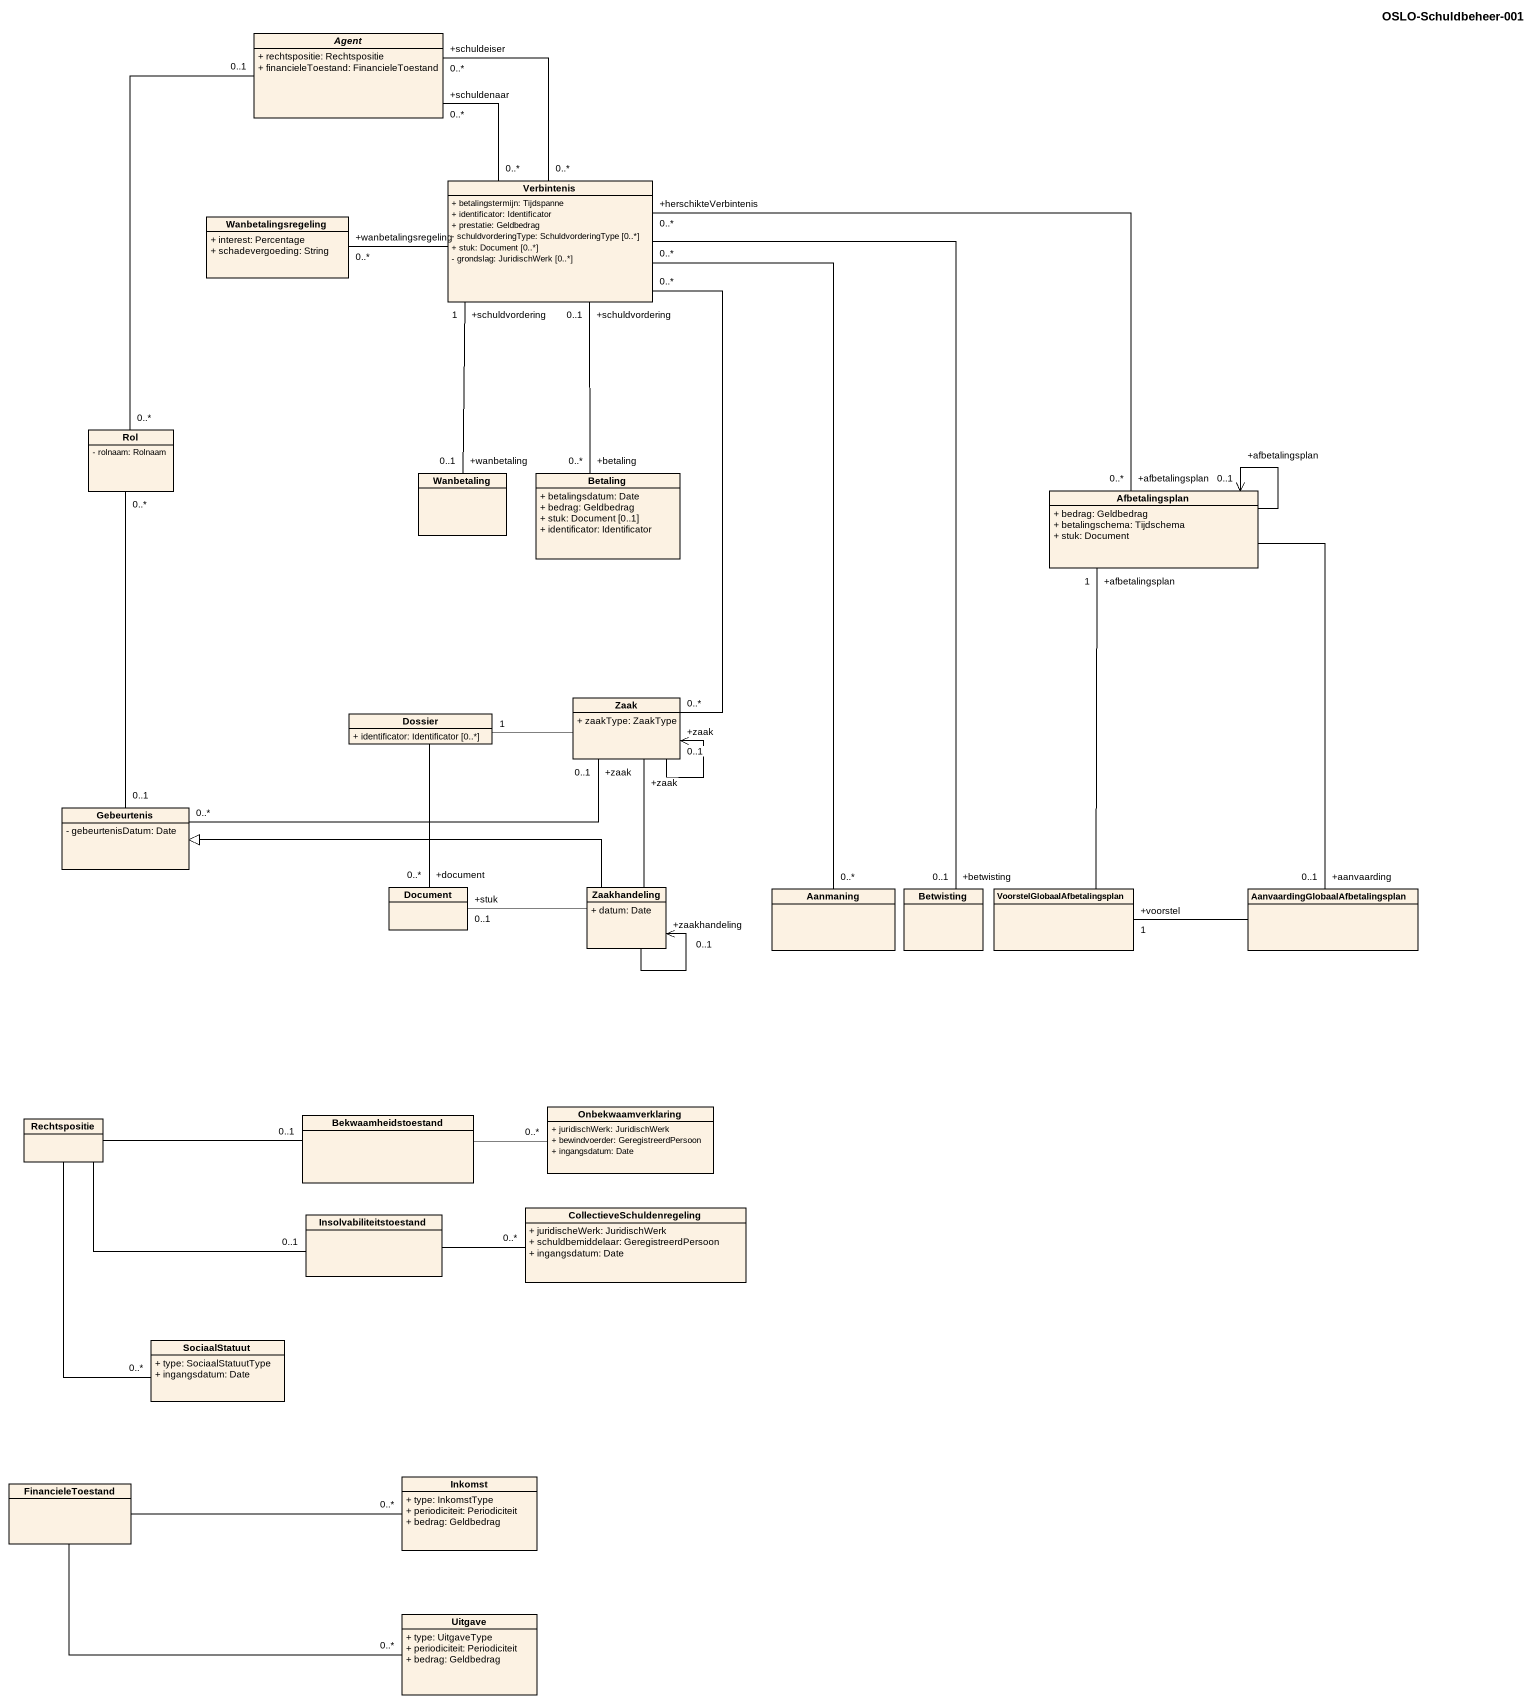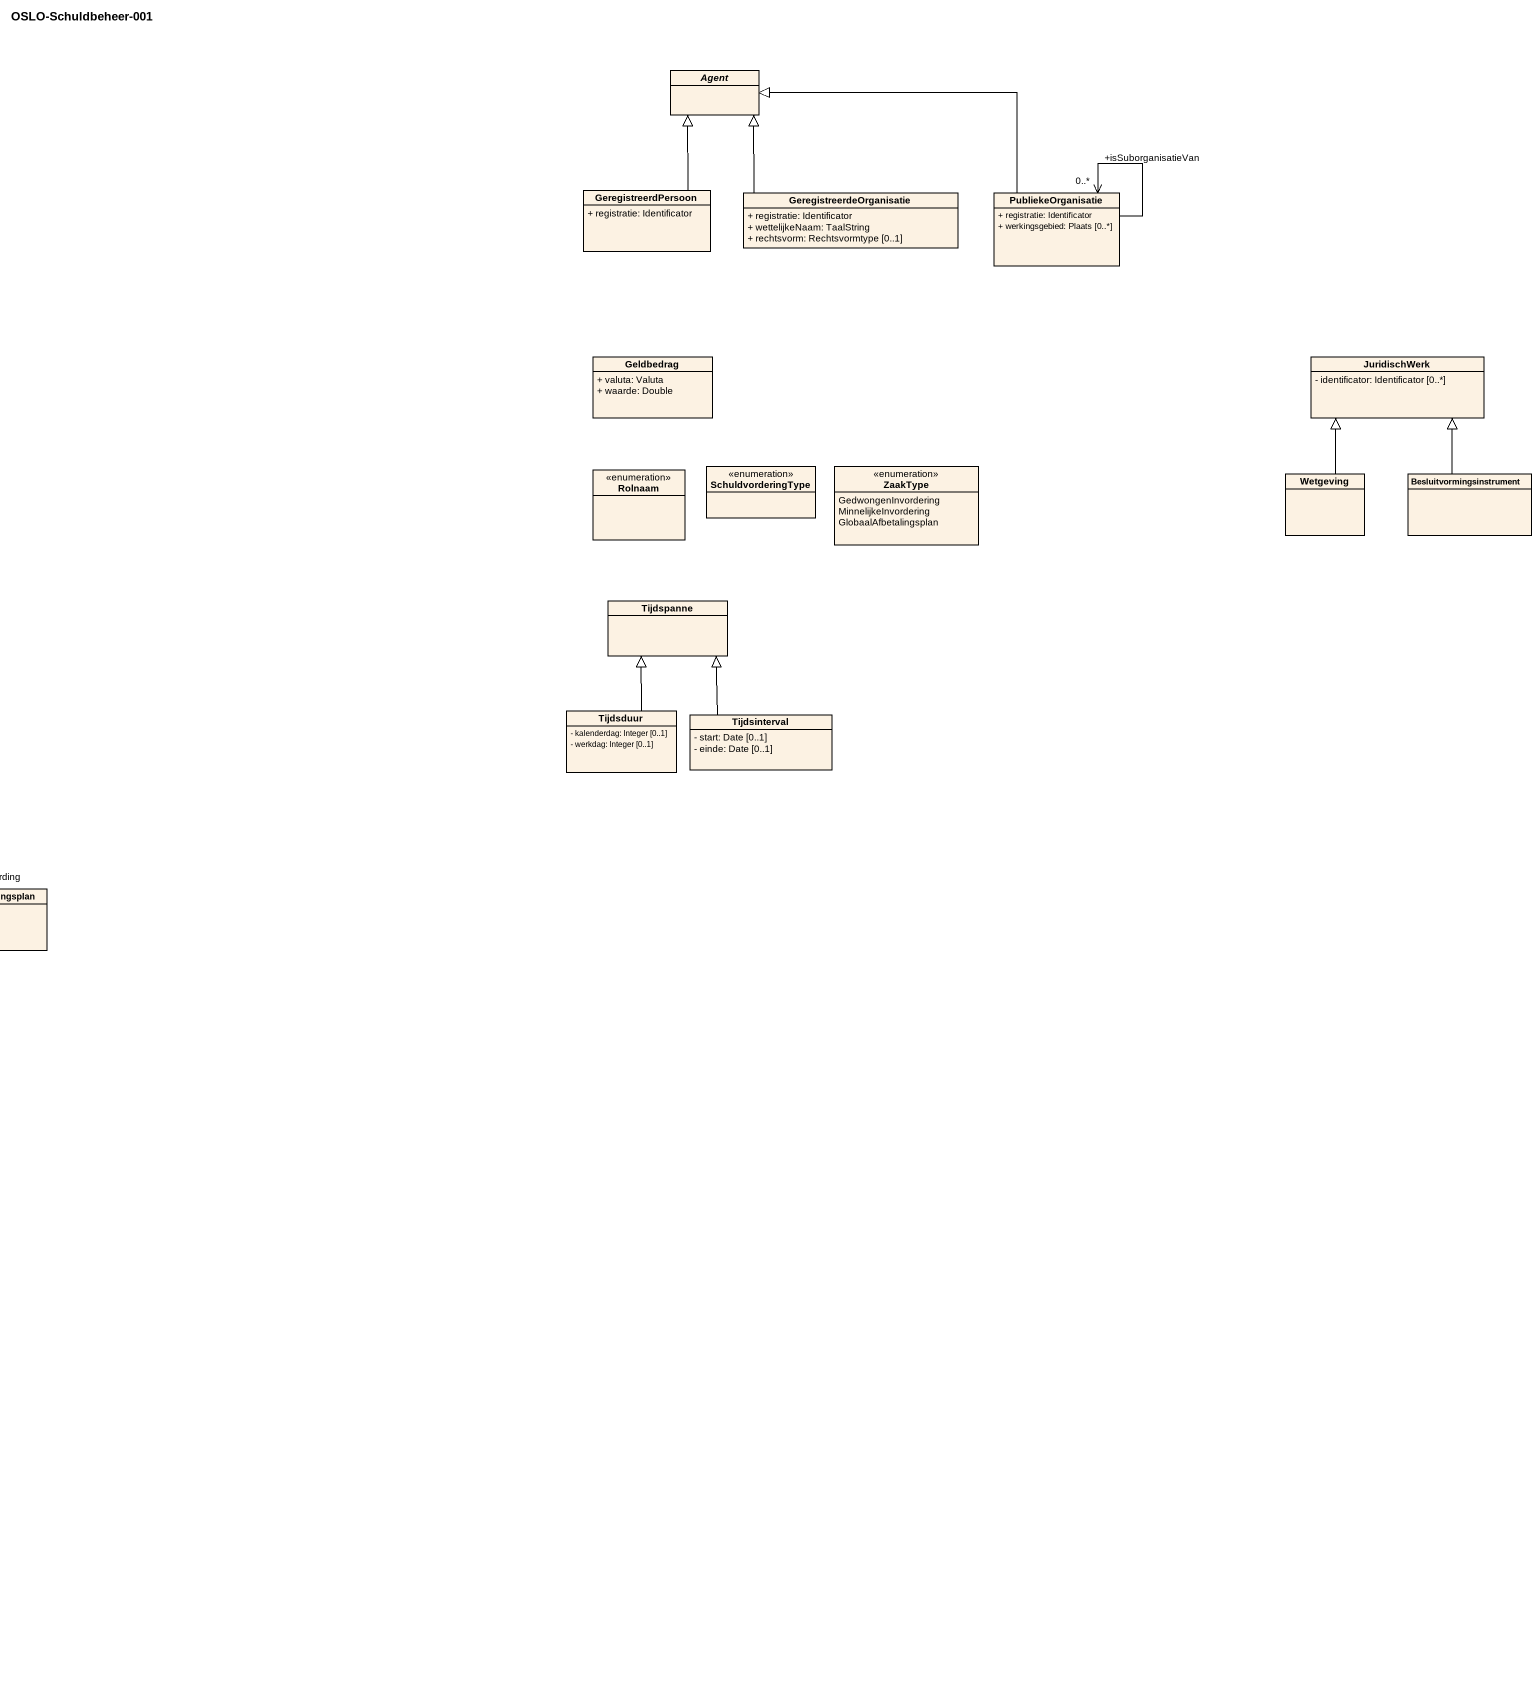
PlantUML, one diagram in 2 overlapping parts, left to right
@startuml
title OSLO-Schuldbeheer-001
hide circle
hide empty members
skinparam classAttributeIconSize 0
abstract class "Agent" as Agent_ {
  + rechtspositie: Rechtspositie
  + financieleToestand: FinancieleToestand
}
abstract class "Agent" as Agent__2
class Verbintenis {
  + betalingstermijn: Tijdspanne
  + identificator: Identificator
  + prestatie: Geldbedrag
  - schuldvorderingType: SchuldvorderingType [0..*]
  + stuk: Document [0..*]
  - grondslag: JuridischWerk [0..*]
}
class GeregistreerdPersoon {
  + registratie: Identificator
}
class GeregistreerdeOrganisatie {
  + registratie: Identificator
  + wettelijkeNaam: TaalString
  + rechtsvorm: Rechtsvormtype [0..1]
}
class PubliekeOrganisatie {
  + registratie: Identificator
  + werkingsgebied: Plaats [0..*]
}
class Wanbetalingsregeling {
  + interest: Percentage
  + schadevergoeding: String
}
class Geldbedrag {
  + valuta: Valuta
  + waarde: Double
}
class JuridischWerk {
  - identificator: Identificator [0..*]
}
class Rol {
  - rolnaam: Rolnaam
}
class Wanbetaling
class Betaling {
  + betalingsdatum: Date
  + bedrag: Geldbedrag
  + stuk: Document [0..1]
  + identificator: Identificator
}
enum Rolnaam
enum SchuldvorderingType
enum ZaakType {
  GedwongenInvordering
  MinnelijkeInvordering
  GlobaalAfbetalingsplan
}
class Wetgeving
class Besluitvormingsinstrument
class Afbetalingsplan {
  + bedrag: Geldbedrag
  + betalingschema: Tijdschema
  + stuk: Document
}
class Tijdspanne
class Dossier {
  + identificator: Identificator [0..*]
}
class Zaak {
  + zaakType: ZaakType
}
class Tijdsduur {
  - kalenderdag: Integer [0..1]
  - werkdag: Integer [0..1]
}
class Tijdsinterval {
  - start: Date [0..1]
  - einde: Date [0..1]
}
class Gebeurtenis {
  - gebeurtenisDatum: Date
}
class Document
class Zaakhandeling {
  + datum: Date
}
class Aanmaning
class Betwisting
class "VoorstelGlobaalAfbetalingsplan" as VoorstelGlobaalAfbetalingspl
class "AanvaardingGlobaalAfbetalingsplan" as AanvaardingGlobaalAfbetaling
class Bekwaamheidstoestand
class Onbekwaamverklaring {
  + juridischWerk: JuridischWerk
  + bewindvoerder: GeregistreerdPersoon
  + ingangsdatum: Date
}
class Rechtspositie
class Insolvabiliteitstoestand
class CollectieveSchuldenregeling {
  + juridischeWerk: JuridischWerk
  + schuldbemiddelaar: GeregistreerdPersoon
  + ingangsdatum: Date
}
class SociaalStatuut {
  + type: SociaalStatuutType
  + ingangsdatum: Date
}
class FinancieleToestand
class Inkomst {
  + type: InkomstType
  + periodiciteit: Periodiciteit
  + bedrag: Geldbedrag
}
class Uitgave {
  + type: UitgaveType
  + periodiciteit: Periodiciteit
  + bedrag: Geldbedrag
}
Verbintenis "0..*" -up- "+schuldeiser\n0..*" Agent_
Verbintenis "0..*" -up- "+schuldenaar\n0..*" Agent_
Verbintenis -left- "+wanbetalingsregeling\n0..*" Wanbetalingsregeling
Verbintenis "+schuldvordering\n1" -- "+wanbetaling\n0..1" Wanbetaling
Verbintenis "0..*" -- "0..*" Zaak
Verbintenis "0..*" -- "0..*" Aanmaning
Verbintenis -- "+betwisting\n0..1" Betwisting
GeregistreerdPersoon -up-|> Agent__2
GeregistreerdeOrganisatie -up-|> Agent__2
PubliekeOrganisatie -left-|> Agent__2
PubliekeOrganisatie --> "+isSuborganisatieVan\n0..*" PubliekeOrganisatie
Rol "0..*" -up- "0..1" Agent_
Betaling "+betaling\n0..*" -up- "+schuldvordering\n0..1" Verbintenis
Wetgeving -up-|> JuridischWerk
Besluitvormingsinstrument -up-|> JuridischWerk
Afbetalingsplan "+afbetalingsplan\n0..*" -left- "+herschikteVerbintenis\n0..*" Verbintenis
Afbetalingsplan --> "+afbetalingsplan\n0..1" Afbetalingsplan
Dossier -- "+document\n0..*" Document
Zaak -left- "1" Dossier
Zaak --> "+zaak\n0..1" Zaak
Zaak "+zaak\n0..1" -left- "0..*" Gebeurtenis
Tijdsduur -up-|> Tijdspanne
Tijdsinterval -up-|> Tijdspanne
Gebeurtenis "0..1" -up- "0..*" Rol
Zaakhandeling -up- "+zaak" Zaak
Zaakhandeling -left-|> Gebeurtenis
Zaakhandeling -left- "+stuk\n0..1" Document
Zaakhandeling --> "+zaakhandeling\n0..1" Zaakhandeling
VoorstelGlobaalAfbetalingspl -up- "+afbetalingsplan\n1" Afbetalingsplan
AanvaardingGlobaalAfbetaling "+aanvaarding\n0..1" -up- Afbetalingsplan
AanvaardingGlobaalAfbetaling -left- "+voorstel\n1" VoorstelGlobaalAfbetalingspl
Bekwaamheidstoestand -right- "0..*" Onbekwaamverklaring
Rechtspositie -right- "0..1" Bekwaamheidstoestand
Rechtspositie -right- "0..1" Insolvabiliteitstoestand
Rechtspositie -- "0..*" SociaalStatuut
Insolvabiliteitstoestand -right- "0..*" CollectieveSchuldenregeling
FinancieleToestand -right- "0..*" Inkomst
FinancieleToestand -right- "0..*" Uitgave
@enduml
